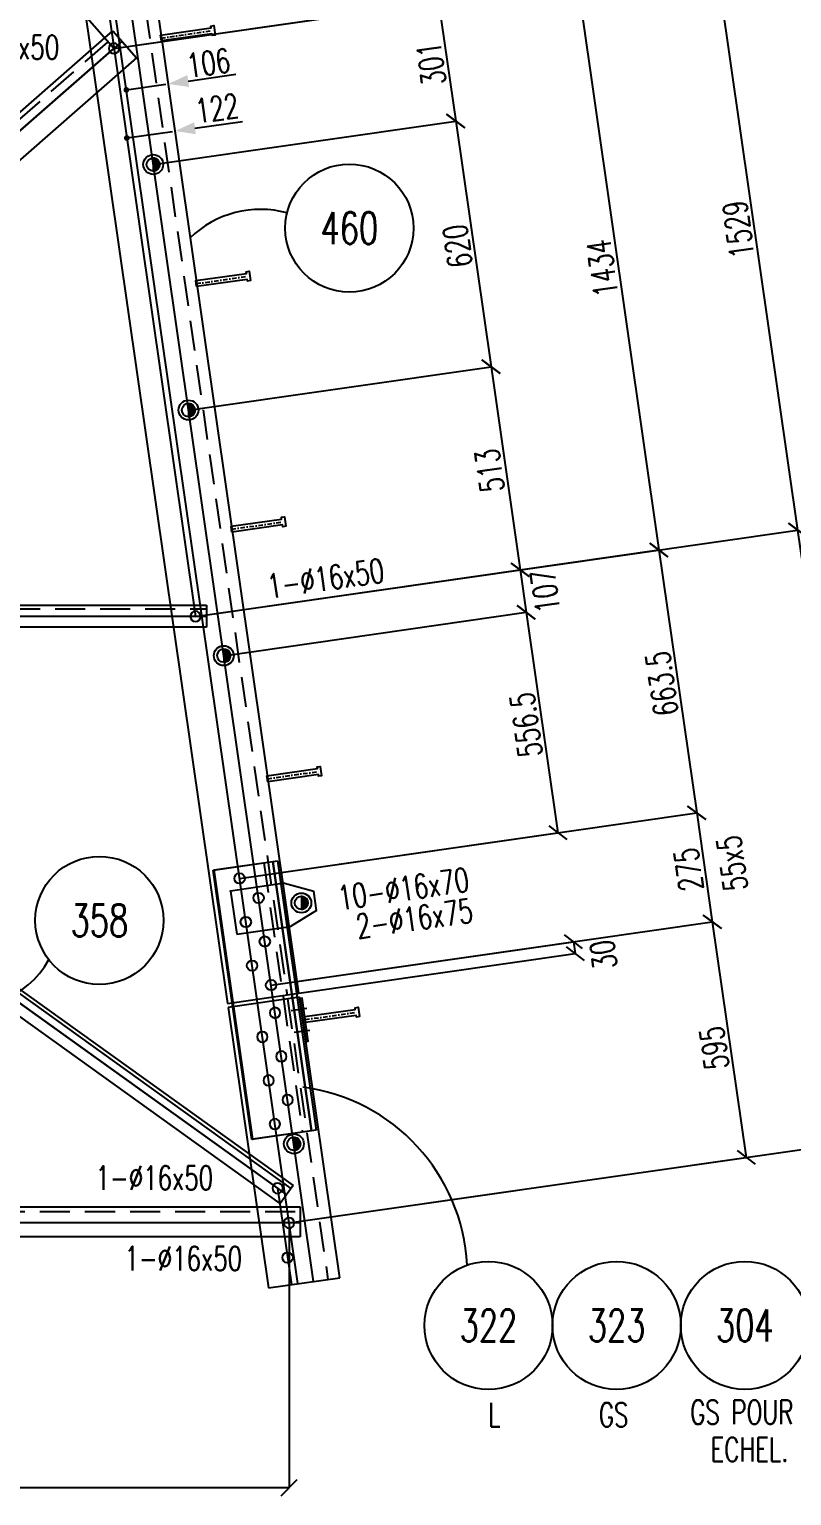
# Model space of a CAD drawing. Extents: x 142141 to 158361, y -178354 to -166874.
# Drawn here: x 152502 to 154405, y -173139 to -169475 of the extents above; entities that cross this region are included whole.
import ezdxf
from ezdxf.enums import TextEntityAlignment as Align

# ---------------------------------------------------------------- set-up
doc = ezdxf.new("R2010")
doc.units = 0
doc.header["$LTSCALE"] = 150
doc.header["$MEASUREMENT"] = 0
doc.linetypes.add('DASHDOT', pattern=[1, 0.5, -0.25, 0, -0.25])
doc.linetypes.add('DASHED', pattern=[0.75, 0.5, -0.25])
doc.layers.get('0').update_dxf_attribs({"linetype": 'CONTINUOUS'})
for name, color, linetype in [('ASSI', 6, 'CONTINUOUS'), ('BOLLINI_1', 7, 'CONTINUOUS'), ('Echelon', 3, 'CONTINUOUS'), ('FORI', 2, 'CONTINUOUS'), ('LINEA_ANG', 2, 'CONTINUOUS'), ('LINEE_PIASTRA', 2, 'CONTINUOUS'), ('LINEE_PIASTRE', 2, 'CONTINUOUS'), ('LS', 7, 'CONTINUOUS'), ('MZ', 6, 'DASHDOT'), ('PIASTRE', 5, 'CONTINUOUS'), ('QT_MAL', 7, 'CONTINUOUS'), ('QT_MPR', 7, 'CONTINUOUS'), ('QT_MSP', 7, 'CONTINUOUS'), ('TESTI_A_P', 7, 'CONTINUOUS'), ('TRAT-Y', 7, 'DASHED')]:
    doc.layers.add(name, color=color, linetype=linetype)
doc.styles.add('QUOTE', font='ROMANS8.SHX', dxfattribs={"width": 0.7})
doc.styles.add('RQL', font='ROMANS8.SHX', dxfattribs={"width": 0.7})
doc.styles.add('RS', font='ROMANS8.shx', dxfattribs={"width": 0.7})
doc.styles.get("Standard").update_dxf_attribs({"font": 'ROMANS8.SHX', "width": 0.7})
doc.dimstyles.new('FRECCE1', dxfattribs={"dimtxt": 60, "dimasz": 6.6667, "dimexe": 0, "dimexo": 0, "dimgap": 1, "dimtad": 1, "dimdec": 0, "dimzin": 0, "dimdsep": 46, "dimtxsty": 'RS', "dimblk1": 'QUOTP', "dimblk2": 'QUOTF', "dimsah": 1, "dimcen": 0, "dimclrd": 2, "dimclre": 2, "dimclrt": 7, "dimadec": 0, "dimazin": 0, "dimtfac": 1, "dimtdec": 0, "dimtix": 1, "dimtmove": 2, "dimatfit": 3, "dimldrblk": 'QUOTP', "dimfxl": 1, "dimtolj": 1, "dimtzin": 0, "dimarcsym": 0})
doc.dimstyles.new('TRATTO', dxfattribs={"dimscale": 0, "dimtxt": 60, "dimasz": 40, "dimexe": 0, "dimexo": 0, "dimgap": 10, "dimtad": 1, "dimrnd": 0.5, "dimdsep": 46, "dimtxsty": 'RS', "dimblk1": 'OBLIQUE', "dimblk2": 'OBLIQUE', "dimsah": 1, "dimcen": 0.09, "dimclrd": 2, "dimclre": 2, "dimclrt": 7, "dimadec": 0, "dimazin": 0, "dimtfac": 1, "dimtix": 1, "dimtmove": 2, "dimatfit": 3, "dimfxl": 1, "dimtolj": 1, "dimtzin": 0, "dimarcsym": 0})

# ---------------------------------------------------------------- blocks, each defined once
blk = doc.blocks.new('P20')
at = {"color": 0}
for p, q in [((0, 0.98), (0.02, 1)), ((0, 0.94), (0.06, 1)), ((1, -0.01), (0, 0.99)), ((0, 0.89), (0.1, 0.99)), ((0, 0.85), (0.14, 0.99)), ((0, 0.8), (0.18, 0.98)), ((0, 0.76), (0.22, 0.98)), ((0, 0.71), (0.25, 0.97)), ((0, 0.67), (0.29, 0.96)), ((1, -0.05), (0, 0.95)), ((0, 0.62), (0.32, 0.95)), ((0, 0.58), (0.36, 0.93)), ((0, 0.53), (0.39, 0.92)), ((0, 0.49), (0.42, 0.91)), ((1, -0.09), (0, 0.9)), ((0, 0.44), (0.45, 0.89)), ((0, 0.4), (0.48, 0.88)), ((0.99, -0.13), (0, 0.86)), ((0, 0.35), (0.51, 0.86)), ((0, 0.31), (0.54, 0.84)), ((0, 0.26), (0.56, 0.83)), ((0.99, -0.17), (0, 0.81)), ((0, 0.22), (0.59, 0.81)), ((0, 0.17), (0.61, 0.79)), ((0.98, -0.21), (0, 0.77)), ((0, 0.13), (0.64, 0.77)), ((0, 0.08), (0.66, 0.75)), ((0, 0.04), (0.69, 0.73)), ((0.97, -0.25), (0, 0.72)), ((0, -0.01), (0.71, 0.7)), ((0.96, -0.28), (0, 0.68)), ((0, -0.05), (0.73, 0.68)), ((0, -0.1), (0.75, 0.66)), ((0.95, -0.32), (0, 0.63)), ((0, -0.14), (0.77, 0.63)), ((0, -0.19), (0.79, 0.61)), ((0.94, -0.35), (0, 0.59)), ((0, -0.23), (0.81, 0.58)), ((0, -0.28), (0.83, 0.56)), ((0.92, -0.38), (0, 0.54)), ((0, -0.32), (0.85, 0.53)), ((0.91, -0.41), (0, 0.5)), ((0, -0.36), (0.87, 0.5)), ((0, -0.41), (0.88, 0.47)), ((0.9, -0.44), (0, 0.45)), ((0, -0.45), (0.9, 0.44)), ((0.88, -0.47), (0, 0.41)), ((0, -0.5), (0.91, 0.41)), ((0, -0.54), (0.92, 0.38)), ((0.87, -0.5), (0, 0.36)), ((0, -0.59), (0.94, 0.35)), ((0.85, -0.53), (0, 0.32)), ((0, -0.63), (0.95, 0.31)), ((0, -0.68), (0.96, 0.28)), ((0.83, -0.56), (0, 0.27)), ((0, -0.72), (0.97, 0.25)), ((0.81, -0.58), (0, 0.23)), ((0, -0.77), (0.98, 0.21)), ((0.79, -0.61), (0, 0.18)), ((0, -0.81), (0.99, 0.17)), ((0.77, -0.63), (0, 0.14)), ((0, -0.86), (0.99, 0.13)), ((0.75, -0.66), (0, 0.09)), ((0, -0.9), (1, 0.09)), ((0.73, -0.68), (0, 0.05)), ((0, -0.95), (1, 0.05)), ((0.71, -0.7), (0, 0.01)), ((0, -0.99), (1, 0.01)), ((1, 0.04), (0.04, 1)), ((1, 0.09), (0.09, 1)), ((0.99, 0.14), (0.14, 0.99)), ((0.98, 0.19), (0.19, 0.98)), ((0.97, 0.25), (0.25, 0.97)), ((0.95, 0.31), (0.31, 0.95)), ((0.92, 0.38), (0.38, 0.92)), ((0.88, 0.47), (0.47, 0.88)), ((0.81, 0.59), (0.59, 0.81)), ((0.69, -0.73), (0, -0.04)), ((0.66, -0.75), (0, -0.08)), ((0.64, -0.77), (0, -0.13)), ((0.61, -0.79), (0, -0.17)), ((0.59, -0.81), (0, -0.22)), ((0.56, -0.83), (0, -0.26)), ((0.54, -0.84), (0, -0.31)), ((0.51, -0.86), (0, -0.35)), ((0.48, -0.88), (0, -0.4)), ((0.45, -0.89), (0, -0.44)), ((0.42, -0.91), (0, -0.49)), ((0.39, -0.92), (0, -0.53)), ((0.36, -0.93), (0, -0.58)), ((0.32, -0.95), (0, -0.62)), ((0.29, -0.96), (0, -0.67)), ((0.25, -0.97), (0, -0.71)), ((0.22, -0.98), (0, -0.76)), ((0.18, -0.98), (0, -0.8)), ((0.14, -0.99), (0, -0.85)), ((0.1, -0.99), (0, -0.89)), ((0.04, -1), (1, -0.04)), ((0.09, -1), (1, -0.09)), ((0.14, -0.99), (0.99, -0.14)), ((0.19, -0.98), (0.98, -0.19)), ((0.25, -0.97), (0.97, -0.25)), ((0.31, -0.95), (0.95, -0.31)), ((0.38, -0.92), (0.92, -0.38)), ((0.47, -0.88), (0.88, -0.47)), ((0.59, -0.81), (0.81, -0.59))]:
    blk.add_line(p, q, dxfattribs=at)
for radius in [1.5, 1]:
    blk.add_circle((0, 0), radius)
blk = doc.blocks.new('ASSE98')
blk.add_line((0, 0), (1, 0))
at = {"color": 7, "style": 'QUOTE', "width": 0.5, "flags": 1}
for tag, p in [('TI', (1.38308, 6.82731)), ('DI_S', (1.38308, 6.42178)), ('D_S', (1.38308, 6.02092)), ('E_S', (1.38308, 5.68065)), ('NFORI', (1.36454, 5.29792)), ('ALAR', (1.36349, 4.93246)), ('FAM', (1.3775, 4.54645)), ('ALA', (1.38308, 4.19257)), ('DISP2', (1.38308, 3.84971)), ('DISP1', (1.38308, 3.50686)), ('PINZAF', (1.38308, 3.164)), ('PINZAI', (1.38308, 2.82114)), ('TRP', (1.38308, 2.47829)), ('NP', (1.38308, 2.13543)), ('SV', (1.38308, 1.79257)), ('PESO', (1.38308, 1.44971)), ('QUA', (1.38308, 1.10686)), ('LUN', (1.38308, 0.764)), ('PROF', (1.38308, 0.42114)), ('POS', (1.38308, 0.07829))]:
    blk.add_attdef(tag, p, '', height=0.2, dxfattribs=at)
at = {"color": 7, "flags": 1}
for tag, p in [('LAV1', (3.07431, 6.82847)), ('LAV2', (3.07431, 6.49513)), ('LAV3', (3.07431, 6.1618)), ('LAV4', (3.07431, 5.82847)), ('LAV5', (3.07431, 5.49513)), ('LAV6', (3.07431, 5.1618)), ('LAV7', (3.07431, 4.82847)), ('LAV8', (3.07431, 4.49513)), ('LAV9', (3.07431, 4.1618)), ('LAV10', (3.07431, 3.82847))]:
    blk.add_attdef(tag, p, '', height=0.2, dxfattribs=at)
blk = doc.blocks.new('16')
blk.add_circle((0, 0), 1)
blk = doc.blocks.new('MRKR_98')
blk.add_point((0, 0))
at = {"color": 7, "style": 'QUOTE', "width": 0.5, "flags": 1}
for tag, p in [('NFORI', (3.72, 5.3)), ('TI', (3.73, 6.83)), ('DI_S', (3.73, 6.42)), ('D_S', (3.73, 6.02)), ('E_S', (3.73, 5.68)), ('AUX2', (3.71, 4.93)), ('AUX1', (3.73, 4.19)), ('FAM', (3.73, 4.55)), ('COMMESSA', (3.73, 3.85)), ('MD', (3.73, 3.51)), ('MP', (3.73, 3.16)), ('LARGHEZZA', (3.73, 2.82)), ('SPESSORE', (3.73, 2.48)), ('NP', (3.73, 2.14)), ('SV', (3.73, 1.79)), ('PESO', (3.73, 1.45)), ('QUA', (3.73, 1.11)), ('LUN', (3.73, 0.76)), ('PROF', (3.73, 0.42)), ('POS', (3.73, 0.08))]:
    blk.add_attdef(tag, p, '', height=0.2, dxfattribs=at)
at = {"color": 7, "flags": 1}
for tag, p in [('LAV1', (5.26, 6.88)), ('LAV2', (5.26, 6.55)), ('LAV3', (5.26, 6.21)), ('LAV4', (5.26, 5.88)), ('LAV5', (5.26, 5.55)), ('LAV6', (5.26, 5.21)), ('LAV7', (5.26, 4.88)), ('LAV8', (5.26, 4.55)), ('LAV9', (5.26, 4.21)), ('LAV10', (5.26, 3.88))]:
    blk.add_attdef(tag, p, '', height=0.2, dxfattribs=at)
blk = doc.blocks.new('A$C6E393FD9')
at = {"layer": 'Echelon'}
blk.add_lwpolyline([(2.5, 0), (0, 19.8), (168.6, 41.4), (167.9, 47.2), (177.8, 48.5), (181.8, 17.1), (171.9, 15.8), (171.2, 21.6), (2.5, 0)], close=True, dxfattribs=at)
at = {"layer": 'MZ', "ltscale": 0.2}
blk.add_line((1.3, 9.9), (179.8, 32.8), dxfattribs=at)
blk = doc.blocks.new('_OBLIQUE')
at = {"color": 0, "linetype": 'ByBlock'}
blk.add_line((-0.5, -0.5), (0.5, 0.5), dxfattribs=at)
blk = doc.blocks.new('*D19')
at = {"layer": 'QT_MPR', "color": 2, "lineweight": -2, "transparency": 16777216}
for p, q in [((152715.5, -169426.4), (154203.3, -169212.9)), ((154203.3, -169212.9), (154420.4, -170726.4)), ((152916.8, -170942.1), (154420.4, -170726.4))]:
    blk.add_line(p, q, dxfattribs=at)
at = {"layer": 'QT_MPR', "color": 2, "lineweight": -2, "transparency": 16777216, "xscale": 40, "yscale": 40, "zscale": 40}
for p, rotation in [((154203.3, -169212.9), 98.1661393023542), ((154420.4, -170726.4), 278.1661393023542)]:
    blk.add_blockref('_OBLIQUE', p, dxfattribs=dict(at, rotation=rotation))
at = {"layer": 'QT_MPR', "color": 7, "transparency": 16777216, "insert": (154272.3, -169975.3), "char_height": 60, "attachment_point": 5, "rotation": 98.1661, "style": 'RS'}
blk.add_mtext('\\A1;1529', dxfattribs=at)
blk = doc.blocks.new('*D20')
at = {"layer": 'QT_MPR', "color": 2, "lineweight": -2, "transparency": 16777216}
for p, q in [((152916.8, -170942.1), (154420.4, -170726.4)), ((154420.4, -170726.4), (154638.3, -172244.3)), ((153150.5, -172457.8), (154638.3, -172244.3))]:
    blk.add_line(p, q, dxfattribs=at)
at = {"layer": 'QT_MPR', "color": 2, "lineweight": -2, "transparency": 16777216, "xscale": 40, "yscale": 40, "zscale": 40}
for p, rotation in [((154420.4, -170726.4), 98.1661393023542), ((154638.3, -172244.3), 278.1661393023542)]:
    blk.add_blockref('_OBLIQUE', p, dxfattribs=dict(at, rotation=rotation))
at = {"layer": 'QT_MPR', "color": 7, "transparency": 16777216, "insert": (154489.8, -171491), "char_height": 60, "attachment_point": 5, "rotation": 98.1661, "style": 'RS'}
blk.add_mtext('\\A1;1533.5', dxfattribs=at)
blk = doc.blocks.new('*D26')
at = {"layer": 'QT_MPR', "color": 2, "lineweight": -2, "transparency": 16777216}
for p, q in [((152715.5, -169426.4), (153856.8, -169262.7)), ((153856.8, -169262.7), (153870.3, -169356.7)), ((152713.2, -169522.7), (153870.3, -169356.7))]:
    blk.add_line(p, q, dxfattribs=at)
at = {"layer": 'QT_MPR', "color": 2, "lineweight": -2, "transparency": 16777216, "xscale": 40, "yscale": 40, "zscale": 40}
for p, rotation in [((153856.8, -169262.7), 98.1661393023542), ((153870.3, -169356.7), 278.1661393023542)]:
    blk.add_blockref('_OBLIQUE', p, dxfattribs=dict(at, rotation=rotation))
at = {"layer": 'QT_MPR', "color": 7, "transparency": 16777216, "insert": (153823, -169314.6), "char_height": 60, "attachment_point": 5, "rotation": 98.1661, "style": 'RS'}
blk.add_mtext('\\A1;95', dxfattribs=at)
blk = doc.blocks.new('*D27')
at = {"layer": 'QT_MPR', "color": 2, "lineweight": -2, "transparency": 16777216}
for p, q in [((152713.2, -169522.7), (153870.3, -169356.7)), ((153870.3, -169356.7), (154074, -170776.1)), ((152916.8, -170942.1), (154074, -170776.1))]:
    blk.add_line(p, q, dxfattribs=at)
at = {"layer": 'QT_MPR', "color": 2, "lineweight": -2, "transparency": 16777216, "xscale": 40, "yscale": 40, "zscale": 40}
for p, rotation in [((153870.3, -169356.7), 98.1661393023542), ((154074, -170776.1), 278.1661393023542)]:
    blk.add_blockref('_OBLIQUE', p, dxfattribs=dict(at, rotation=rotation))
at = {"layer": 'QT_MPR', "color": 7, "transparency": 16777216, "insert": (153932.6, -170072.1), "char_height": 60, "attachment_point": 5, "rotation": 98.1661, "style": 'RS'}
blk.add_mtext('\\A1;1434', dxfattribs=at)
blk = doc.blocks.new('*D28')
at = {"layer": 'QT_MPR', "color": 2, "lineweight": -2, "transparency": 16777216}
for p, q in [((152916.8, -170942.1), (154074, -170776.1)), ((154074, -170776.1), (154168.3, -171433)), ((153026.9, -171596.8), (154168.3, -171433))]:
    blk.add_line(p, q, dxfattribs=at)
at = {"layer": 'QT_MPR', "color": 2, "lineweight": -2, "transparency": 16777216, "xscale": 40, "yscale": 40, "zscale": 40}
for p, rotation in [((154074, -170776.1), 98.1661393023542), ((154168.3, -171433), 278.1661393023542)]:
    blk.add_blockref('_OBLIQUE', p, dxfattribs=dict(at, rotation=rotation))
at = {"layer": 'QT_MPR', "color": 7, "transparency": 16777216, "insert": (154081.5, -171110.2), "char_height": 60, "attachment_point": 5, "rotation": 98.1661, "style": 'RS'}
blk.add_mtext('\\A1;663.5', dxfattribs=at)
blk = doc.blocks.new('*D29')
at = {"layer": 'QT_MPR', "color": 2, "lineweight": -2, "transparency": 16777216}
for p, q in [((153026.9, -171596.8), (154168.3, -171433)), ((154168.3, -171433), (154207.3, -171705.2)), ((153105.6, -171863.3), (154207.3, -171705.2))]:
    blk.add_line(p, q, dxfattribs=at)
at = {"layer": 'QT_MPR', "color": 2, "lineweight": -2, "transparency": 16777216, "xscale": 40, "yscale": 40, "zscale": 40}
for p, rotation in [((154168.3, -171433), 98.1661393023542), ((154207.3, -171705.2), 278.1661393023542)]:
    blk.add_blockref('_OBLIQUE', p, dxfattribs=dict(at, rotation=rotation))
at = {"layer": 'QT_MPR', "color": 7, "transparency": 16777216, "insert": (154257.1, -171559.2), "char_height": 60, "attachment_point": 5, "rotation": 98.1661, "style": 'RS'}
blk.add_mtext('\\A1;55x5', dxfattribs=at)
blk = doc.blocks.new('*D30')
at = {"layer": 'QT_MPR', "color": 2, "lineweight": -2, "transparency": 16777216}
for p, q in [((153026.9, -171596.8), (154168.3, -171433)), ((154168.3, -171433), (154207.3, -171705.2)), ((153105.6, -171863.3), (154207.3, -171705.2))]:
    blk.add_line(p, q, dxfattribs=at)
at = {"layer": 'QT_MPR', "color": 2, "lineweight": -2, "transparency": 16777216, "xscale": 40, "yscale": 40, "zscale": 40}
for p, rotation in [((154168.3, -171433), 98.1661393023542), ((154207.3, -171705.2), 278.1661393023542)]:
    blk.add_blockref('_OBLIQUE', p, dxfattribs=dict(at, rotation=rotation))
at = {"layer": 'QT_MPR', "color": 7, "transparency": 16777216, "insert": (154148.2, -171574.8), "char_height": 60, "attachment_point": 5, "rotation": 98.1661, "style": 'RS'}
blk.add_mtext('\\A1;275', dxfattribs=at)
blk = doc.blocks.new('*D31')
at = {"layer": 'QT_MPR', "color": 2, "lineweight": -2, "transparency": 16777216}
for p, q in [((153105.6, -171863.3), (153860.9, -171754.9)), ((153860.9, -171754.9), (153865.1, -171784.6)), ((153175.2, -171883.6), (153865.1, -171784.6))]:
    blk.add_line(p, q, dxfattribs=at)
at = {"layer": 'QT_MPR', "color": 2, "lineweight": -2, "transparency": 16777216, "xscale": 40, "yscale": 40, "zscale": 40}
for p, rotation in [((153860.9, -171754.9), 98.1661393023542), ((153865.1, -171784.6), 278.1661393023542)]:
    blk.add_blockref('_OBLIQUE', p, dxfattribs=dict(at, rotation=rotation))
at = {"layer": 'QT_MPR', "color": 7, "transparency": 16777216, "insert": (153935.6, -171787.2), "char_height": 60, "attachment_point": 5, "rotation": 98.1661, "style": 'RS'}
blk.add_mtext('\\A1;30', dxfattribs=at)
blk = doc.blocks.new('*D32')
at = {"layer": 'QT_MPR', "color": 2, "lineweight": -2, "transparency": 16777216}
for p, q in [((153105.6, -171863.3), (154207.3, -171705.2)), ((154207.3, -171705.2), (154291.8, -172294)), ((153150.5, -172457.8), (154291.8, -172294))]:
    blk.add_line(p, q, dxfattribs=at)
at = {"layer": 'QT_MPR', "color": 2, "lineweight": -2, "transparency": 16777216, "xscale": 40, "yscale": 40, "zscale": 40}
for p, rotation in [((154207.3, -171705.2), 98.1661393023542), ((154291.8, -172294), 278.1661393023542)]:
    blk.add_blockref('_OBLIQUE', p, dxfattribs=dict(at, rotation=rotation))
at = {"layer": 'QT_MPR', "color": 7, "transparency": 16777216, "insert": (154212.2, -172020.6), "char_height": 60, "attachment_point": 5, "rotation": 98.1661, "style": 'RS'}
blk.add_mtext('\\A1;595', dxfattribs=at)
blk = doc.blocks.new('*D35')
at = {"layer": 'QT_MSP', "color": 2, "lineweight": -2, "transparency": 16777216}
for p, q in [((152713.2, -169522.7), (153523.9, -169406.4)), ((153523.9, -169406.4), (153566.6, -169704.4)), ((152811.3, -169812.7), (153566.6, -169704.4))]:
    blk.add_line(p, q, dxfattribs=at)
at = {"layer": 'QT_MSP', "color": 2, "lineweight": -2, "transparency": 16777216, "xscale": 40, "yscale": 40, "zscale": 40}
for p, rotation in [((153523.9, -169406.4), 98.1661393023542), ((153566.6, -169704.4), 278.1661393023542)]:
    blk.add_blockref('_OBLIQUE', p, dxfattribs=dict(at, rotation=rotation))
at = {"layer": 'QT_MSP', "color": 7, "transparency": 16777216, "insert": (153505.6, -169561.1), "char_height": 60, "attachment_point": 5, "rotation": 98.1661, "style": 'RS'}
blk.add_mtext('\\A1;301', dxfattribs=at)
blk = doc.blocks.new('*D36')
at = {"layer": 'QT_MSP', "color": 2, "lineweight": -2, "transparency": 16777216}
for p, q in [((152811.3, -169812.7), (153566.6, -169704.4)), ((153566.6, -169704.4), (153654.7, -170318.1)), ((152899.4, -170426.5), (153654.7, -170318.1))]:
    blk.add_line(p, q, dxfattribs=at)
at = {"layer": 'QT_MSP', "color": 2, "lineweight": -2, "transparency": 16777216, "xscale": 40, "yscale": 40, "zscale": 40}
for p, rotation in [((153566.6, -169704.4), 98.1661393023542), ((153654.7, -170318.1), 278.1661393023542)]:
    blk.add_blockref('_OBLIQUE', p, dxfattribs=dict(at, rotation=rotation))
at = {"layer": 'QT_MSP', "color": 7, "transparency": 16777216, "insert": (153571.1, -170016.9), "char_height": 60, "attachment_point": 5, "rotation": 98.1661, "style": 'RS'}
blk.add_mtext('\\A1;620', dxfattribs=at)
blk = doc.blocks.new('*D37')
at = {"layer": 'QT_MSP', "color": 2, "lineweight": -2, "transparency": 16777216}
for p, q in [((152899.4, -170426.5), (153654.7, -170318.1)), ((153654.7, -170318.1), (153727.5, -170825.8)), ((152916.8, -170942.1), (153727.5, -170825.8))]:
    blk.add_line(p, q, dxfattribs=at)
at = {"layer": 'QT_MSP', "color": 2, "lineweight": -2, "transparency": 16777216, "xscale": 40, "yscale": 40, "zscale": 40}
for p, rotation in [((153654.7, -170318.1), 98.1661393023542), ((153727.5, -170825.8), 278.1661393023542)]:
    blk.add_blockref('_OBLIQUE', p, dxfattribs=dict(at, rotation=rotation))
at = {"layer": 'QT_MSP', "color": 7, "transparency": 16777216, "insert": (153651.5, -170577.6), "char_height": 60, "attachment_point": 5, "rotation": 98.1661, "style": 'RS'}
blk.add_mtext('\\A1;513', dxfattribs=at)
blk = doc.blocks.new('*D38')
at = {"layer": 'QT_MSP', "color": 2, "lineweight": -2, "transparency": 16777216}
for p, q in [((152916.8, -170942.1), (153727.5, -170825.8)), ((153727.5, -170825.8), (153742.7, -170931.8)), ((152987.5, -171040.2), (153742.7, -170931.8))]:
    blk.add_line(p, q, dxfattribs=at)
at = {"layer": 'QT_MSP', "color": 2, "lineweight": -2, "transparency": 16777216, "xscale": 40, "yscale": 40, "zscale": 40}
for p, rotation in [((153727.5, -170825.8), 98.1661393023542), ((153742.7, -170931.8), 278.1661393023542)]:
    blk.add_blockref('_OBLIQUE', p, dxfattribs=dict(at, rotation=rotation))
at = {"layer": 'QT_MSP', "color": 7, "transparency": 16777216, "insert": (153790, -170879.3), "char_height": 60, "attachment_point": 5, "rotation": 98.1661, "style": 'RS'}
blk.add_mtext('\\A1;107', dxfattribs=at)
blk = doc.blocks.new('*D39')
at = {"layer": 'QT_MSP', "color": 2, "lineweight": -2, "transparency": 16777216}
for p, q in [((152987.5, -171040.2), (153742.7, -170931.8)), ((153742.7, -170931.8), (153821.8, -171482.7)), ((153026.9, -171596.8), (153821.8, -171482.7))]:
    blk.add_line(p, q, dxfattribs=at)
at = {"layer": 'QT_MSP', "color": 2, "lineweight": -2, "transparency": 16777216, "xscale": 40, "yscale": 40, "zscale": 40}
for p, rotation in [((153742.7, -170931.8), 98.1661393023542), ((153821.8, -171482.7), 278.1661393023542)]:
    blk.add_blockref('_OBLIQUE', p, dxfattribs=dict(at, rotation=rotation))
at = {"layer": 'QT_MSP', "color": 7, "transparency": 16777216, "insert": (153742.7, -171212.9), "char_height": 60, "attachment_point": 5, "rotation": 98.1661, "style": 'RS'}
blk.add_mtext('\\A1;556.5', dxfattribs=at)
blk = doc.blocks.new('QUOTP')
at = {"layer": 'ASSI', "color": 2, "const_width": 1.07}
blk.add_lwpolyline([(-0.53, 0, 1), (0.53, 0, 1)], format="xyb", close=True, dxfattribs=at)
blk = doc.blocks.new('QUOTF')
at = {"layer": 'LS', "color": 2}
blk.add_line((7.5, 0), (25.5, 0), dxfattribs=at)
blk.add_solid([(7.5, 2.25), (0, 0), (7.5, -2.25)], dxfattribs=at)
blk = doc.blocks.new('*D116')
at = {"layer": 'QT_MAL', "color": 2, "lineweight": -2, "transparency": 16777216}
for p, q in [((152745.3, -169746.6), (152745.3, -169746.6)), ((152751.9, -169745.6), (152859.4, -169730.2)), ((152866, -169729.2), (152866, -169729.2))]:
    blk.add_line(p, q, dxfattribs=at)
at = {"layer": 'QT_MAL', "color": 2, "lineweight": -2, "transparency": 16777216, "xscale": 6.6667, "yscale": 6.6667, "zscale": 6.6667}
for name, p, rotation in [('QUOTF', (152866, -169729.2), 8.166139302354292), ('QUOTP', (152745.3, -169746.6), 188.1661393023543)]:
    blk.add_blockref(name, p, dxfattribs=dict(at, rotation=rotation))
at = {"layer": 'QT_MAL', "color": 7, "transparency": 16777216, "insert": (152970.5, -169672.3), "char_height": 60, "attachment_point": 5, "rotation": 8.1661, "style": 'RS'}
blk.add_mtext('\\A1;122', dxfattribs=at)
blk = doc.blocks.new('*D117')
at = {"layer": 'QT_MAL', "color": 2, "lineweight": -2, "transparency": 16777216}
for p, q in [((152750.8, -169625.5), (152842.5, -169612.3)), ((152849.1, -169611.4), (152849.1, -169611.4)), ((152744.2, -169626.4), (152744.2, -169626.4))]:
    blk.add_line(p, q, dxfattribs=at)
at = {"layer": 'QT_MAL', "color": 2, "lineweight": -2, "transparency": 16777216, "xscale": 6.6667, "yscale": 6.6667, "zscale": 6.6667}
for name, p, rotation in [('QUOTF', (152849.1, -169611.4), 8.166139302354292), ('QUOTP', (152744.2, -169626.4), 188.1661393023543)]:
    blk.add_blockref(name, p, dxfattribs=dict(at, rotation=rotation))
at = {"layer": 'QT_MAL', "color": 7, "transparency": 16777216, "insert": (152949.2, -169559.2), "char_height": 60, "attachment_point": 5, "rotation": 8.1661, "style": 'RS'}
blk.add_mtext('\\A1;106', dxfattribs=at)
blk = doc.blocks.new('*D61')
at = {"layer": 'QT_MPR', "color": 2, "lineweight": -2, "transparency": 16777216}
for p, q in [((150778.3, -170539.6), (152377, -169139)), ((152713.2, -169522.7), (152377, -169139)), ((151130.9, -170942.1), (150778.3, -170539.6))]:
    blk.add_line(p, q, dxfattribs=at)
at = {"layer": 'QT_MPR', "color": 2, "lineweight": -2, "transparency": 16777216, "xscale": 40, "yscale": 40, "zscale": 40}
for p, rotation in [((152377, -169139), 41.22075104371856), ((150778.3, -170539.6), 221.2207510437186)]:
    blk.add_blockref('_OBLIQUE', p, dxfattribs=dict(at, rotation=rotation))
at = {"layer": 'QT_MPR', "color": 7, "transparency": 16777216, "insert": (151551.3, -169809.2), "char_height": 60, "attachment_point": 5, "rotation": 41.2208, "style": 'RS'}
blk.add_mtext('\\A1;2125.5', dxfattribs=at)
blk = doc.blocks.new('xxx')
blk.add_circle((0, 0), 8)
at = {"color": 3, "style": 'RQL', "width": 0.7}
blk.add_attdef('POS', text='', height=4, dxfattribs=at).set_placement((0, 0), align=Align.MIDDLE)
at = {"style": 'RQL', "width": 0.7, "flags": 1}
for tag, p in [('POS1', (-0.39, -5.42)), ('TIPO', (-0.39, -8.66))]:
    blk.add_attdef(tag, p, '', height=2, dxfattribs=at)
blk = doc.blocks.new('*D75')
at = {"layer": 'LS', "color": 2, "lineweight": -2, "transparency": 16777216}
for p, q in [((149362.9, -172457.8), (149362.9, -173119.2)), ((153150.5, -172457.8), (153150.5, -173119.2)), ((149362.9, -173119.2), (153150.5, -173119.2))]:
    blk.add_line(p, q, dxfattribs=at)
at = {"layer": 'LS', "color": 2, "lineweight": -2, "transparency": 16777216, "xscale": 40, "yscale": 40, "zscale": 40, "rotation": 180}
blk.add_blockref('_OBLIQUE', (149362.9, -173119.2), dxfattribs=at)
at = {"layer": 'LS', "color": 2, "lineweight": -2, "transparency": 16777216, "xscale": 40, "yscale": 40, "zscale": 40}
blk.add_blockref('_OBLIQUE', (153150.5, -173119.2), dxfattribs=at)
at = {"layer": 'LS', "color": 7, "transparency": 16777216, "insert": (151256.7, -173079.2), "char_height": 60, "attachment_point": 5, "style": 'RS'}
blk.add_mtext('\\A1;3787.5', dxfattribs=at)
blk = doc.blocks.new('bull')
at = {"style": 'RS', "width": 0.7, "flags": 1}
for tag, p in [('NN', (-12.25, 0)), ('DIAMETRO', (0, -4.86)), ('SERRAGGIO', (0, -9.71)), ('LUNGHEZZA', (0, -14.57)), ('NB', (0, -19.43)), ('TIPO', (0, -24.12)), ('EL', (-0.14, -29))]:
    blk.add_attdef(tag, p, '', height=3, dxfattribs=at)
at = {"style": 'RS', "width": 0.7}
blk.add_attdef('BULLONE', (0, 0), '', height=3, dxfattribs=at)

msp = doc.modelspace()

# ---------------------------------------------------------------- linework, layer by layer
at = {"layer": 'LINEA_ANG'}
for p, q in [((153175.192, -171883.62), (152741.674, -168862.566)), ((152563.499, -168888.134), (152997.017, -171909.188)), ((149417.324, -172363.614), (152710.352, -169478.679)), ((152710.352, -169478.679), (152769.658, -169546.375)), ((152769.658, -169546.375), (149508.974, -172402.975)), ((151103.942, -170914.127), (152943.942, -170914.127)), ((151125.333, -170903.636), (153160.456, -172364.218)), ((152943.942, -170914.127), (152943.942, -170969.127)), ((153128.387, -172408.901), (151093.264, -170948.319)), ((152943.942, -170969.127), (151103.942, -170969.127)), ((152961.317, -171575.905), (153109.796, -171554.598)), ((153109.796, -171554.598), (153206.385, -172227.703)), ((153057.906, -172249.01), (152961.317, -171575.905)), ((152997.017, -171909.188), (153175.192, -171883.62)), ((153176.66, -171893.841), (152998.485, -171919.409)), ((152998.485, -171919.409), (153099.052, -172620.23)), ((153277.227, -172594.662), (153176.66, -171893.841)), ((153206.385, -172227.703), (153057.906, -172249.01)), ((153160.456, -172364.218), (153128.387, -172408.901)), ((149265.913, -172417.813), (153177.913, -172417.813)), ((153177.913, -172417.813), (153177.913, -172492.813)), ((153177.913, -172492.813), (149265.913, -172492.813)), ((153099.052, -172620.23), (153277.227, -172594.662))]:
    msp.add_line(p, q, dxfattribs=at)
at = {"layer": 'LINEA_ANG', "color": 2}
msp.add_line((151120.085, -170910.948), (153155.208, -172371.53), dxfattribs=at)
at = {"layer": 'LINEE_PIASTRA'}
for p, q in [((153138.821, -171609.027), (153212.372, -171628.78)), ((153219.332, -171677.283), (153154.303, -171716.922))]:
    msp.add_line(p, q, dxfattribs=at)
at = {"layer": 'LINEE_PIASTRE'}
for p, q in [((152963.297, -171575.625), (153121.674, -171552.898)), ((153121.674, -171552.898), (153218.264, -172226.003)), ((153059.887, -172248.73), (152963.297, -171575.625)), ((153138.821, -171609.027), (153004.2, -171628.345)), ((153004.2, -171628.345), (153019.682, -171736.24)), ((153219.332, -171677.283), (153212.372, -171628.78)), ((153019.682, -171736.24), (153154.303, -171716.922)), ((153218.264, -172226.003), (153059.887, -172248.73))]:
    msp.add_line(p, q, dxfattribs=at)
at = {"layer": 'LS', "color": 6}
for p, q in [((153172.26, -172609.426), (152636.75, -168877.623)), ((153211.854, -172603.744), (152676.344, -168871.941)), ((152686.173, -169334.676), (152916.84, -170942.127)), ((149362.913, -172457.813), (152713.161, -169522.749)), ((152916.84, -170942.127), (151130.942, -170942.127)), ((151130.942, -170942.127), (153121.882, -172370.999)), ((153155.442, -171926.899), (153194.889, -171921.238)), ((153163.255, -171981.341), (153202.702, -171975.68)), ((153121.882, -172370.999), (153156.422, -172611.699))]:
    msp.add_line(p, q, dxfattribs=at)
at = {"layer": 'LS', "color": 2}
msp.add_lwpolyline([(153177.045, -171896.522), (153192.528, -172004.417), (153198.467, -172003.565), (153182.984, -171895.67)], close=True, dxfattribs=at)
at = {"layer": 'LS', "color": 6}
for centre, radius, start, end in [((153079.487, -170178.018), 253.093, 74.838699, 134.130022), ((152349.318, -171689.909), 229.007, 250.655614, 331.383886), ((153122.991, -172587.074), 472.83, 2.926007, 82.504994)]:
    msp.add_arc(centre, radius, start, end, dxfattribs=at)
at = {"layer": 'TRAT-Y'}
for p, q in [((152711.978, -168866.828), (153145.496, -171887.881)), ((149425.89, -172373.392), (152718.918, -169488.457)), ((151103.942, -170923.127), (152943.942, -170923.127)), ((153087.524, -171557.794), (153184.114, -172230.899)), ((153146.964, -171898.103), (153247.531, -172598.924)), ((149265.913, -172429.313), (153177.913, -172429.313))]:
    msp.add_line(p, q, dxfattribs=at)

# ---------------------------------------------------------------- block references
at = {"layer": 'ASSI'}
for p, xscale, rotation in [((153175.192, -171883.62), 3052, 98.16613930235417), ((153144.13, -172386.966), 2505, 144.333479745223), ((152943.942, -170942.127), 1840, 180), ((153277.227, -172594.662), 708, 98.16615670567933)]:
    msp.add_blockref('ASSE98', p, dxfattribs=dict(at, xscale=xscale, rotation=rotation))
ref = msp.add_blockref('ASSE98', (152733.415, -169505.005), dxfattribs=dict(at, xscale=4378, rotation=221.2207510437186))
ref.add_attrib('PROF', 'L90x6', (151492.046, -170420.151), dxfattribs={"layer": '0', "color": 2, "height": 70, "rotation": 41.220751, "style": 'QUOTE', "width": 0.7})
ref.add_attrib('LUN', '4378', (151866.881, -170091.768), dxfattribs={"layer": '0', "color": 2, "height": 70, "rotation": 41.220751, "style": 'QUOTE', "width": 0.7})
ref.add_attrib('PESO', '4324 C/C T.E.', (151702.914, -170660.847), dxfattribs={"layer": '0', "color": 2, "height": 70, "rotation": 41.220751, "style": 'QUOTE', "width": 0.7})
ref.add_attrib('SV', 'Lg.', (151750.945, -170193.336), dxfattribs={"layer": '0', "color": 2, "height": 70, "rotation": 41.220751, "style": 'QUOTE', "width": 0.7})
ref.add_attrib('LAV1', 'CB 43x43', (149642.874, -172397.149), dxfattribs={"layer": '0', "color": 7, "height": 60, "rotation": 41.220751, "width": 0.7})
ref.add_attrib('LAV2', 'A  45%%d', (152314.562, -169799.047), dxfattribs={"layer": '0', "color": 254, "height": 60, "rotation": 41.220751, "width": 0.7})
for p, xscale, zscale, rotation in [((153206.385, -172227.703), 679.9999999999998, 679.9999999999998, 98.16613930235575), ((153177.913, -172457.813), 3912, 3912, 180.0000000000007)]:
    msp.add_blockref('ASSE98', p, dxfattribs=dict(at, xscale=xscale, zscale=zscale, rotation=rotation))
at = {"layer": 'BOLLINI_1', "xscale": 20, "yscale": 20, "zscale": 20}
for p, values in [((153301.071, -169971.862), {'POS': '460'}), ((152676.913, -171701.701), {'POS': '358'}), ((153648.422, -172713.828), {'POS': '322'}), ((153968.422, -172713.828), {'POS': '323'}), ((154288.422, -172713.828), {'POS': '304'})]:
    msp.add_blockref('xxx', p, dxfattribs=at).add_auto_attribs(values)
at = {"layer": 'FORI'}
for name, p, xscale, yscale, zscale in [('16', (152713.161, -169522.749), -13, 13, 13), ('P20', (152811.348, -169812.743), 16.5, 16.5, 16.5), ('P20', (152899.416, -170426.456), 16.5, 16.5, 16.5), ('16', (152916.84, -170942.127), -13, 13, 13), ('P20', (152987.483, -171040.17), 16.5, 16.5, 16.5), ('P20', (153181.207, -171658.003), 16.5, 16.5, 16.5), ('16', (153150.504, -172457.813), -13, 13, 13)]:
    msp.add_blockref(name, p, dxfattribs=dict(at, xscale=xscale, yscale=yscale, zscale=zscale))
for name, p, xscale, yscale, zscale, rotation in [('16', (153026.949, -171596.794), 13, 13, 13, 180.0000000000001), ('16', (153074.356, -171645.555), 13, 13, 13, 180), ('16', (153042.574, -171705.679), 13, 13, 13, 180), ('16', (153089.981, -171754.439), 13, 13, 13, 180.0000000000001), ('16', (153058.199, -171814.563), 13, 13, 13, 180.0000000000001), ('16', (153105.606, -171863.324), 13, 13, 13, 180.0000000000001), ('16', (153115.55, -171932.623), -13, 13, 13, 16.33227860469727), ('16', (153083.768, -171992.747), -13, 13, 13, 16.33227860469727), ('16', (153131.175, -172041.508), -13, 13, 13, 16.33227860469727), ('16', (153099.393, -172101.632), -13, 13, 13, 16.33227860469727), ('16', (153146.8, -172150.392), -13, 13, 13, 16.33227860469727), ('16', (153115.018, -172210.516), -13, 13, 13, 16.33227860469727), ('P20', (153162.541, -172260.099), 16.5, 16.5, 16.5, 7.543052222774154), ('16', (153121.882, -172370.999), -13, 13, 13, 359.4892532489999), ('16', (153146.74, -172544.224), 13, 13, 13, 359.7662477970002)]:
    msp.add_blockref(name, p, dxfattribs=dict(at, xscale=xscale, yscale=yscale, zscale=zscale, rotation=rotation))
at = {"layer": 'LS', "xscale": 0.7500000000000001, "yscale": 0.7500000000000001, "zscale": 0.7500000000000001, "rotation": 0.8689299996759822}
for p in [(152829.825, -169504.248), (152917.892, -170117.962), (153005.96, -170731.675), (153095.447, -171355.287), (153189.886, -171957.07)]:
    msp.add_blockref('A$C6E393FD9', p, dxfattribs=at)
at = {"layer": 'LS', "color": 7, "xscale": 20, "yscale": 20, "zscale": 20}
msp.add_blockref('bull', (152283.199, -169549.959), dxfattribs=at).add_auto_attribs({'BULLONE': '1-%%c16x50                '})
for p, rotation, values in [((153100.785, -170897.592), 8.166139302354315, {'BULLONE': '1-%%c16x50                '}), ((153277.398, -171676.13), 8.34732074083666, {'BULLONE': '10-%%c16x70             '}), ((153322.517, -171747.331), 8.166139302351567, {'BULLONE': '2-%%c16x75                '})]:
    msp.add_blockref('bull', p, dxfattribs=dict(at, rotation=rotation)).add_auto_attribs(values)
at = {"layer": 'LS', "color": 7}
ref = msp.add_blockref('bull', (152973.492, -172375.043), dxfattribs=dict(at, xscale=-20, yscale=20, zscale=20))
ref.add_attrib('BULLONE', '1-%%c16x50                ', (152667.492, -172375.043), dxfattribs={"layer": '0', "height": 60, "style": 'RS', "width": 0.7})
ref = msp.add_blockref('bull', (153045.867, -172576.55), dxfattribs=dict(at, xscale=-20, yscale=20, zscale=20))
ref.add_attrib('BULLONE', '1-%%c16x50                ', (152739.867, -172576.55), dxfattribs={"layer": '0', "height": 60, "style": 'RS', "width": 0.7})
at = {"layer": 'PIASTRE', "xscale": 20, "yscale": 20, "zscale": 20, "rotation": 278.1661392990001}
for p in [(153004.2, -171628.345), (153059.887, -172248.73)]:
    msp.add_blockref('MRKR_98', p, dxfattribs=at)

# ---------------------------------------------------------------- texts
at = {"layer": 'TESTI_A_P', "style": 'RS', "width": 0.7}
for s, p in [('L', (153648.322, -172967.034)), ('GS', (153924.13, -172967.034)), ('GS POUR', (154152.285, -172960.485)), (' ECHEL.', (154174.347, -173053.778))]:
    msp.add_text(s, height=60, dxfattribs=at).set_placement(p)

# ---------------------------------------------------------------- dimensions: what is measured, and where the dimension line sits
at = {"layer": 'LS'}
dim = msp.add_linear_dim(base=(153150.504, -173119.207), p1=(149362.913, -172457.813), p2=(153150.504, -172457.813), dimstyle='TRATTO', override={"dimscale": 1}, dxfattribs=at)
dim.commit()
dim.dimension.update_dxf_attribs({"geometry": '*D75', "text_midpoint": (151256.709, -173079.207)})
at = {"layer": 'QT_MAL'}
for base, p1, p2, picture, middle in [((152849.13, -169611.391), (152744.205, -169626.447), (152849.13, -169611.391), '*D117', (152949.232, -169559.236)), ((152866.042, -169729.249), (152745.28, -169746.578), (152866.042, -169729.249), '*D116', (152970.508, -169672.323))]:
    dim = msp.add_linear_dim(base=base, p1=p1, p2=p2, angle=8.166139, dimstyle='FRECCE1', dxfattribs=at)
    dim.commit()
    dim.dimension.update_dxf_attribs({"geometry": picture, "text_midpoint": middle, "dimtype": 160})
at = {"layer": 'QT_MPR'}
for base, p1, p2, angle, text, picture, middle in [((152376.967, -169138.999), (151130.942, -170942.127), (152713.161, -169522.749), 41.220751, '2125.5', '*D61', (151551.262, -169809.198)), ((154420.438, -170726.362), (152715.505, -169426.44), (152916.84, -170942.127), 98.166139, '1529', '*D19', (154272.257, -169975.337)), ((153870.308, -169356.7), (152715.505, -169426.44), (152713.161, -169522.749), 98.166139, '95', '*D26', (153823.045, -169314.602)), ((154073.987, -170776.077), (152713.161, -169522.749), (152916.84, -170942.127), 98.166139, '1434', '*D27', (153932.553, -170072.07)), ((154638.264, -172244.321), (152916.84, -170942.127), (153150.504, -172457.813), 98.166139, '1533.5', '*D20', (154489.757, -171491.023)), ((154168.257, -171433.018), (152916.84, -170942.127), (153026.949, -171596.794), 98.166139, '663.5', '*D28', (154081.528, -171110.229)), ((154207.319, -171705.229), (153026.949, -171596.794), (153105.606, -171863.324), 98.166139, '55x5', '*D29', (154257.079, -171559.18)), ((154207.319, -171705.229), (153026.949, -171596.794), (153105.606, -171863.324), 98.166139, '275', '*D30', (154148.194, -171574.805)), ((154291.813, -172294.037), (153105.606, -171863.324), (153150.504, -172457.813), 98.166139, '595', '*D32', (154212.171, -172020.645))]:
    dim = msp.add_linear_dim(base=base, p1=p1, p2=p2, angle=angle, text=text, dimstyle='TRATTO', override={"dimscale": 1}, dxfattribs=at)
    dim.commit()
    dim.dimension.update_dxf_attribs({"geometry": picture, "text_midpoint": middle, "dimtype": 160})
dim = msp.add_linear_dim(base=(153865.126, -171784.615), p1=(153105.606, -171863.324), p2=(153175.192, -171883.62), angle=98.166139, dimstyle='TRATTO', override={"dimscale": 1}, dxfattribs=at)
dim.commit()
dim.dimension.update_dxf_attribs({"geometry": '*D31', "text_midpoint": (153935.646, -171787.151), "dimtype": 160})
at = {"layer": 'QT_MSP'}
for base, p1, p2, text, picture, middle in [((153566.612, -169704.363), (152713.161, -169522.749), (152811.348, -169812.743), '301', '*D35', (153505.64, -169561.071)), ((153654.679, -170318.077), (152811.348, -169812.743), (152899.416, -170426.456), '620', '*D36', (153571.051, -170016.902)), ((153727.536, -170825.793), (152899.416, -170426.456), (152916.84, -170942.127), '513', '*D37', (153651.513, -170577.616)), ((153742.746, -170931.79), (152916.84, -170942.127), (152987.483, -171040.17), '107', '*D38', (153789.958, -170879.283)), ((153821.806, -171482.733), (152987.483, -171040.17), (153026.949, -171596.794), '556.5', '*D39', (153742.682, -171212.943))]:
    dim = msp.add_linear_dim(base=base, p1=p1, p2=p2, angle=98.166139, text=text, dimstyle='TRATTO', override={"dimscale": 1}, dxfattribs=at)
    dim.commit()
    dim.dimension.update_dxf_attribs({"geometry": picture, "text_midpoint": middle, "dimtype": 160})

doc.saveas('drawing.dxf')
